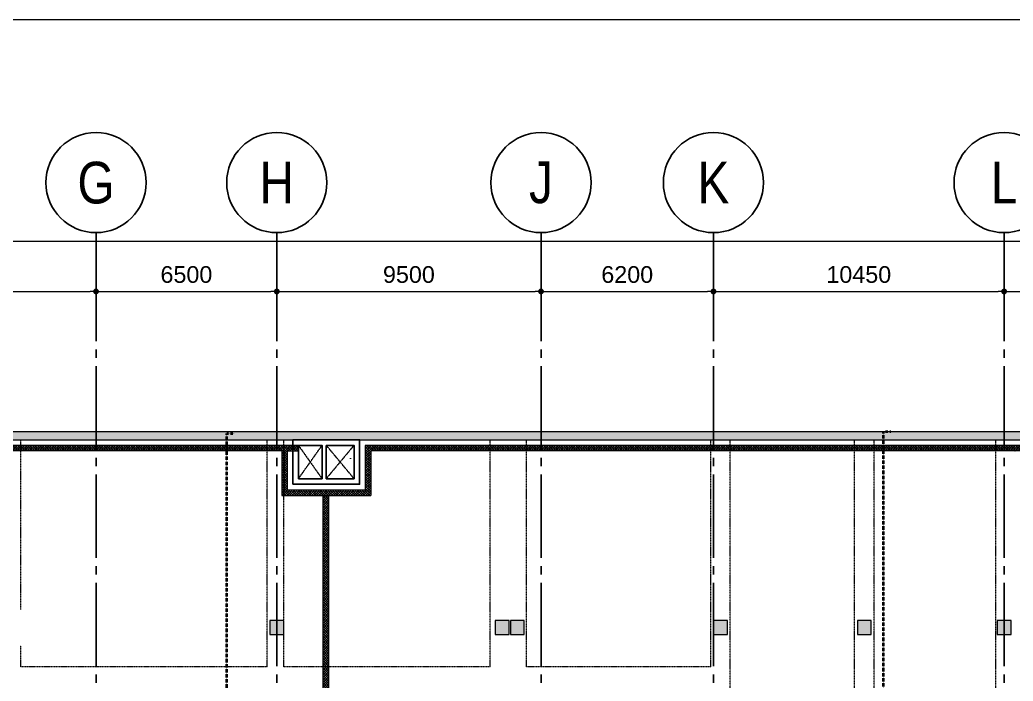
# Model space of a CAD drawing. Header units: millimetres. Extents: x -3819597 to -2591384, y 582389 to 820195.
# Drawn here: x -2714594 to -2678882, y 764400 to 788189 of the extents above; entities that cross this region are included whole.
import ezdxf
from ezdxf.enums import TextEntityAlignment as Align

# ---------------------------------------------------------------- set-up
doc = ezdxf.new("R2010")
doc.units = ezdxf.units.MM
doc.header["$MEASUREMENT"] = 0
for name, pattern in [('CENTER', [2, 1.25, -0.25, 0.25, -0.25]), ('CHG_XX_Cot_Ham 2$0$MB_Luoi truc$0$HTT Hidden 21', [3, 2, -1]), ('CHG_XX_Damsan_Ham 2$0$CHG_XX_Damsan_Ham 2$0$HIDDEN', [0.375, 0.25, -0.125]), ('CHG_XX_Luoi truc$0$MB_Luoi truc$0$Center101', [13, 10, -1, 1, -1]), ('HIDDEN', [0.375, 0.25, -0.125])]:
    doc.linetypes.add(name, pattern=pattern)
doc.layers.get('0').update_dxf_attribs({"lineweight": 9})
doc.layers.get('Defpoints').update_dxf_attribs({"color": 10, "lineweight": 0})
for name, color, linetype in [('02HN. TEXT B', 1, 'Continuous'), ('12HN. GRID', 1, 'CENTER'), ('CHG_XX_Damsan_Ham 2$0$CHG_XX_Damsan_Ham 2$0$MEP-00-GENERAL-35', 2, 'Continuous'), ('CHG_XX_Luoi truc$0$Grid', 34, 'Continuous'), ('CHG_XX_Luoi truc$0$Grid Line', 8, 'CHG_XX_Luoi truc$0$MB_Luoi truc$0$Center101'), ('dim', 51, 'Continuous')]:
    doc.layers.add(name, color=color, linetype=linetype)
for name, color, linetype, lineweight in [('CHG_XX_Cot_Ham 2$0$MB_Luoi truc$0$Dim 300', 1, 'Continuous', 5), ('CHG_XX_Cot_Ham 2$0$NS-Pier-H2', 150, 'Continuous', 13), ("CHG_XX_Damsan_Ham 2$0$CHG_XX_Damsan_Ham 2$0$'S_General_Hidden_1 Thin", 1, 'CHG_XX_Damsan_Ham 2$0$CHG_XX_Damsan_Ham 2$0$HIDDEN', 18), ('CHG_XX_Damsan_Ham 2$0$CHG_XX_Damsan_Ham 2$0$CHG_XX_Damsan_Ham 2$0$HATCH', 154, 'Continuous', 9), ('CHG_XX_Damsan_Ham 2$0$CHG_XX_Damsan_Ham 2$0$CHG_XX_Damsan_Ham 2$0$Start net bao', 3, 'Continuous', 18), ('CHG_XX_Damsan_Ham 2$0$CHG_XX_Damsan_Ham 2$0$DBAO', 3, 'Continuous', 13), ('CHG_XX_Damsan_Ham 2$0$CHG_XX_Damsan_Ham 2$0$DMo', 9, 'CHG_XX_Damsan_Ham 2$0$CHG_XX_Damsan_Ham 2$0$HIDDEN', 9), ('CHG_XX_Damsan_Ham 2$0$CHG_XX_Damsan_Ham 2$0$DTE-MEP-H-SLAB TEXT', 3, 'Continuous', 0), ('CHG_XX_Damsan_Ham 2$0$CHG_XX_Damsan_Ham 2$0$HATCH', 154, 'Continuous', 9), ('CHG_XX_Damsan_Ham 2$0$CHG_XX_Damsan_Ham 2$0$Start hatch', 8, 'Continuous', 25), ('CHG_XX_Damsan_Ham 2$0$CHG_XX_Damsan_Ham 2$0$Start net bao', 3, 'Continuous', 18), ('CHG_XX_Damsan_Ham 2$0$HATCH', 57, 'Continuous', 9), ('thep chay suot', 5, 'HIDDEN', 40)]:
    doc.layers.add(name, color=color, linetype=linetype, lineweight=lineweight)
for name, color, linetype, lineweight, plot in [('CHG_XX_Cot_Ham 2$0$NS-Column-H2', 90, 'Continuous', 13, False), ('CHG_XX_Cot_Ham 2$0$NS-Column-H2 @ 1', 90, 'Continuous', 13, False), ('CHG_XX_Cot_Ham 2$0$NS-Column-H2 @ 150', 90, 'Continuous', 13, False)]:
    doc.layers.add(name, color=color, linetype=linetype, lineweight=lineweight, plot=plot)
doc.styles.add('[HN042014]STYLE', font='arial.ttf', dxfattribs={"width": 0.8})
doc.styles.add('CHG_XX_Cot_Ham 2$0$MB_Luoi truc$0$Arial_C', font='arial.ttf')
doc.styles.add('CHG_XX_Luoi truc$0$MB_Luoi truc$0$Grid A-F$0$VNI-HelveCB', font='VHELVCB_0.TTF')
doc.dimstyles.new('CHG_XX_Cot_Ham 2$0$MB_Luoi truc$0$Dim 300 (A1-A2)', dxfattribs={"dimscale": 300, "dimtxt": 2, "dimasz": 0.7, "dimexe": 0, "dimexo": 1, "dimgap": 1, "dimtad": 1, "dimdec": 0, "dimzin": 12, "dimdsep": 46, "dimtxsty": 'CHG_XX_Cot_Ham 2$0$MB_Luoi truc$0$Arial_C', "dimblk": 'CHG_XX_Cot_Ham 2$0$MB_Luoi truc$0$_Dot', "dimcen": 1, "dimclrd": 256, "dimclre": 256, "dimclrt": 3, "dimadec": 0, "dimazin": 0, "dimtfac": 1, "dimtdec": 0, "dimtix": 1, "dimtmove": 2, "dimatfit": 3, "dimldrblk": 'CHG_XX_Cot_Ham 2$0$MB_Luoi truc$0$HTT Arrow 30', "dimfxl": 1, "dimtolj": 1, "dimtzin": 0, "dimarcsym": 0})
pattern_1 = [(45, (-2489668.38, 817754.12), (-88.3883476, 88.3883476), [])]

# ---------------------------------------------------------------- blocks, each defined once
blk = doc.blocks.new('CHG_XX_Cot_Ham 2$0$MB_Luoi truc$0$_Dot')
at = {"color": 0, "linetype": 'ByBlock', "lineweight": -2}
blk.add_line((-0.5, 0), (-1, 0), dxfattribs=at)
at = {"color": 0, "linetype": 'ByBlock', "const_width": 0.5}
blk.add_lwpolyline([(-0.25, 0, 1), (0.25, 0, 1)], format="xyb", close=True, dxfattribs=at)
blk = doc.blocks.new('*D991')
at = {"layer": 'CHG_XX_Cot_Ham 2$0$MB_Luoi truc$0$Dim 300', "lineweight": -2, "transparency": 16777216}
for p, q in [((44550, 166908), (44550, 168437)), ((44760, 168437), (54440, 168437)), ((54650, 166908), (54650, 168437))]:
    blk.add_line(p, q, dxfattribs=at)
at = {"layer": 'Defpoints', "color": 0, "transparency": 16777216}
for p in [(54650, 168437), (44550, 166608), (54650, 166608)]:
    blk.add_point(p, dxfattribs=at)
at = {"layer": 'CHG_XX_Cot_Ham 2$0$MB_Luoi truc$0$Dim 300', "lineweight": -2, "transparency": 16777216, "xscale": 210, "yscale": 210, "zscale": 210, "rotation": 180}
blk.add_blockref('CHG_XX_Cot_Ham 2$0$MB_Luoi truc$0$_Dot', (44550, 168437), dxfattribs=at)
at = {"layer": 'CHG_XX_Cot_Ham 2$0$MB_Luoi truc$0$Dim 300', "lineweight": -2, "transparency": 16777216, "xscale": 210, "yscale": 210, "zscale": 210}
blk.add_blockref('CHG_XX_Cot_Ham 2$0$MB_Luoi truc$0$_Dot', (54650, 168437), dxfattribs=at)
at = {"layer": 'CHG_XX_Cot_Ham 2$0$MB_Luoi truc$0$Dim 300', "color": 3, "transparency": 16777216, "insert": (49600, 169043), "char_height": 600, "attachment_point": 5, "style": 'CHG_XX_Cot_Ham 2$0$MB_Luoi truc$0$Arial_C'}
blk.add_mtext('\\A1;10100', dxfattribs=at)
blk = doc.blocks.new('CHG_XX_Cot_Ham 2$0$MB_Luoi truc$0$HTT Arrow 30')
blk.add_hatch(color=256).paths.add_polyline_path([(-2.5, 0.375), (-2.5, -0.375), (0, 0)])
at = {"color": 0, "linetype": 'ByBlock', "lineweight": -2}
for p, q in [((0, 0), (-2.5, 0.375)), ((-2.5, -0.375), (-2.5, 0.375)), ((0, 0), (-2.5, -0.375))]:
    blk.add_line(p, q, dxfattribs=at)
blk = doc.blocks.new('*D992')
at = {"layer": 'CHG_XX_Cot_Ham 2$0$MB_Luoi truc$0$Dim 300', "lineweight": -2, "transparency": 16777216}
for p, q in [((54650, 166908), (54650, 168437)), ((54860, 168437), (60940, 168437)), ((61150, 166908), (61150, 168437))]:
    blk.add_line(p, q, dxfattribs=at)
at = {"layer": 'Defpoints', "color": 0, "transparency": 16777216}
for p in [(61150, 168437), (54650, 166608), (61150, 166608)]:
    blk.add_point(p, dxfattribs=at)
at = {"layer": 'CHG_XX_Cot_Ham 2$0$MB_Luoi truc$0$Dim 300', "lineweight": -2, "transparency": 16777216, "xscale": 210, "yscale": 210, "zscale": 210, "rotation": 180}
blk.add_blockref('CHG_XX_Cot_Ham 2$0$MB_Luoi truc$0$_Dot', (54650, 168437), dxfattribs=at)
at = {"layer": 'CHG_XX_Cot_Ham 2$0$MB_Luoi truc$0$Dim 300', "lineweight": -2, "transparency": 16777216, "xscale": 210, "yscale": 210, "zscale": 210}
blk.add_blockref('CHG_XX_Cot_Ham 2$0$MB_Luoi truc$0$_Dot', (61150, 168437), dxfattribs=at)
at = {"layer": 'CHG_XX_Cot_Ham 2$0$MB_Luoi truc$0$Dim 300', "color": 3, "transparency": 16777216, "insert": (57900, 169043), "char_height": 600, "attachment_point": 5, "style": 'CHG_XX_Cot_Ham 2$0$MB_Luoi truc$0$Arial_C'}
blk.add_mtext('\\A1;6500', dxfattribs=at)
blk = doc.blocks.new('*D993')
at = {"layer": 'CHG_XX_Cot_Ham 2$0$MB_Luoi truc$0$Dim 300', "lineweight": -2, "transparency": 16777216}
for p, q in [((61150, 166908), (61150, 168437)), ((61360, 168437), (70440, 168437)), ((70650, 166908), (70650, 168437))]:
    blk.add_line(p, q, dxfattribs=at)
at = {"layer": 'Defpoints', "color": 0, "transparency": 16777216}
for p in [(70650, 168437), (61150, 166608), (70650, 166608)]:
    blk.add_point(p, dxfattribs=at)
at = {"layer": 'CHG_XX_Cot_Ham 2$0$MB_Luoi truc$0$Dim 300', "lineweight": -2, "transparency": 16777216, "xscale": 210, "yscale": 210, "zscale": 210, "rotation": 180}
blk.add_blockref('CHG_XX_Cot_Ham 2$0$MB_Luoi truc$0$_Dot', (61150, 168437), dxfattribs=at)
at = {"layer": 'CHG_XX_Cot_Ham 2$0$MB_Luoi truc$0$Dim 300', "lineweight": -2, "transparency": 16777216, "xscale": 210, "yscale": 210, "zscale": 210}
blk.add_blockref('CHG_XX_Cot_Ham 2$0$MB_Luoi truc$0$_Dot', (70650, 168437), dxfattribs=at)
at = {"layer": 'CHG_XX_Cot_Ham 2$0$MB_Luoi truc$0$Dim 300', "color": 3, "transparency": 16777216, "insert": (65900, 169043), "char_height": 600, "attachment_point": 5, "style": 'CHG_XX_Cot_Ham 2$0$MB_Luoi truc$0$Arial_C'}
blk.add_mtext('\\A1;9500', dxfattribs=at)
blk = doc.blocks.new('*D994')
at = {"layer": 'CHG_XX_Cot_Ham 2$0$MB_Luoi truc$0$Dim 300', "lineweight": -2, "transparency": 16777216}
for p, q in [((70650, 166908), (70650, 168437)), ((70860, 168437), (76640, 168437)), ((76850, 166908), (76850, 168437))]:
    blk.add_line(p, q, dxfattribs=at)
at = {"layer": 'Defpoints', "color": 0, "transparency": 16777216}
for p in [(76850, 168437), (70650, 166608), (76850, 166608)]:
    blk.add_point(p, dxfattribs=at)
at = {"layer": 'CHG_XX_Cot_Ham 2$0$MB_Luoi truc$0$Dim 300', "lineweight": -2, "transparency": 16777216, "xscale": 210, "yscale": 210, "zscale": 210, "rotation": 180}
blk.add_blockref('CHG_XX_Cot_Ham 2$0$MB_Luoi truc$0$_Dot', (70650, 168437), dxfattribs=at)
at = {"layer": 'CHG_XX_Cot_Ham 2$0$MB_Luoi truc$0$Dim 300', "lineweight": -2, "transparency": 16777216, "xscale": 210, "yscale": 210, "zscale": 210}
blk.add_blockref('CHG_XX_Cot_Ham 2$0$MB_Luoi truc$0$_Dot', (76850, 168437), dxfattribs=at)
at = {"layer": 'CHG_XX_Cot_Ham 2$0$MB_Luoi truc$0$Dim 300', "color": 3, "transparency": 16777216, "insert": (73750, 169043), "char_height": 600, "attachment_point": 5, "style": 'CHG_XX_Cot_Ham 2$0$MB_Luoi truc$0$Arial_C'}
blk.add_mtext('\\A1;6200', dxfattribs=at)
blk = doc.blocks.new('*D995')
at = {"layer": 'CHG_XX_Cot_Ham 2$0$MB_Luoi truc$0$Dim 300', "lineweight": -2, "transparency": 16777216}
for p, q in [((76850, 166908), (76850, 168437)), ((77060, 168437), (87090, 168437)), ((87300, 166908), (87300, 168437))]:
    blk.add_line(p, q, dxfattribs=at)
at = {"layer": 'Defpoints', "color": 0, "transparency": 16777216}
for p in [(87300, 168437), (76850, 166608), (87300, 166608)]:
    blk.add_point(p, dxfattribs=at)
at = {"layer": 'CHG_XX_Cot_Ham 2$0$MB_Luoi truc$0$Dim 300', "lineweight": -2, "transparency": 16777216, "xscale": 210, "yscale": 210, "zscale": 210, "rotation": 180}
blk.add_blockref('CHG_XX_Cot_Ham 2$0$MB_Luoi truc$0$_Dot', (76850, 168437), dxfattribs=at)
at = {"layer": 'CHG_XX_Cot_Ham 2$0$MB_Luoi truc$0$Dim 300', "lineweight": -2, "transparency": 16777216, "xscale": 210, "yscale": 210, "zscale": 210}
blk.add_blockref('CHG_XX_Cot_Ham 2$0$MB_Luoi truc$0$_Dot', (87300, 168437), dxfattribs=at)
at = {"layer": 'CHG_XX_Cot_Ham 2$0$MB_Luoi truc$0$Dim 300', "color": 3, "transparency": 16777216, "insert": (82075, 169043), "char_height": 600, "attachment_point": 5, "style": 'CHG_XX_Cot_Ham 2$0$MB_Luoi truc$0$Arial_C'}
blk.add_mtext('\\A1;10450', dxfattribs=at)
blk = doc.blocks.new('*D996')
at = {"layer": 'CHG_XX_Cot_Ham 2$0$MB_Luoi truc$0$Dim 300', "lineweight": -2, "transparency": 16777216}
for p, q in [((87300, 166908), (87300, 168437)), ((87510, 168437), (99340, 168437)), ((99550, 166908), (99550, 168437))]:
    blk.add_line(p, q, dxfattribs=at)
at = {"layer": 'Defpoints', "color": 0, "transparency": 16777216}
for p in [(99550, 168437), (87300, 166608), (99550, 166608)]:
    blk.add_point(p, dxfattribs=at)
at = {"layer": 'CHG_XX_Cot_Ham 2$0$MB_Luoi truc$0$Dim 300', "lineweight": -2, "transparency": 16777216, "xscale": 210, "yscale": 210, "zscale": 210, "rotation": 180}
blk.add_blockref('CHG_XX_Cot_Ham 2$0$MB_Luoi truc$0$_Dot', (87300, 168437), dxfattribs=at)
at = {"layer": 'CHG_XX_Cot_Ham 2$0$MB_Luoi truc$0$Dim 300', "lineweight": -2, "transparency": 16777216, "xscale": 210, "yscale": 210, "zscale": 210}
blk.add_blockref('CHG_XX_Cot_Ham 2$0$MB_Luoi truc$0$_Dot', (99550, 168437), dxfattribs=at)
at = {"layer": 'CHG_XX_Cot_Ham 2$0$MB_Luoi truc$0$Dim 300', "color": 3, "transparency": 16777216, "insert": (93425, 169043), "char_height": 600, "attachment_point": 5, "style": 'CHG_XX_Cot_Ham 2$0$MB_Luoi truc$0$Arial_C'}
blk.add_mtext('\\A1;12250', dxfattribs=at)
blk = doc.blocks.new('*D998')
at = {"layer": 'CHG_XX_Cot_Ham 2$0$MB_Luoi truc$0$Dim 300', "lineweight": -2, "transparency": 16777216}
for p, q in [((-10900, 166908), (-10900, 170237)), ((105840, 170237), (-10690, 170237)), ((106050, 166908), (106050, 170237))]:
    blk.add_line(p, q, dxfattribs=at)
at = {"layer": 'Defpoints', "color": 0, "transparency": 16777216}
for p in [(-10900, 170237), (-10900, 166608), (106050, 166608)]:
    blk.add_point(p, dxfattribs=at)
at = {"layer": 'CHG_XX_Cot_Ham 2$0$MB_Luoi truc$0$Dim 300', "lineweight": -2, "transparency": 16777216, "xscale": 210, "yscale": 210, "zscale": 210, "rotation": 180}
blk.add_blockref('CHG_XX_Cot_Ham 2$0$MB_Luoi truc$0$_Dot', (-10900, 170237), dxfattribs=at)
at = {"layer": 'CHG_XX_Cot_Ham 2$0$MB_Luoi truc$0$Dim 300', "lineweight": -2, "transparency": 16777216, "xscale": 210, "yscale": 210, "zscale": 210}
blk.add_blockref('CHG_XX_Cot_Ham 2$0$MB_Luoi truc$0$_Dot', (106050, 170237), dxfattribs=at)
at = {"layer": 'CHG_XX_Cot_Ham 2$0$MB_Luoi truc$0$Dim 300', "color": 3, "transparency": 16777216, "insert": (47575, 170843), "char_height": 600, "attachment_point": 5, "style": 'CHG_XX_Cot_Ham 2$0$MB_Luoi truc$0$Arial_C'}
blk.add_mtext('\\A1;116950', dxfattribs=at)
blk = doc.blocks.new('*U1037')
at = {"layer": 'CHG_XX_Cot_Ham 2$0$NS-Column-H2 @ 1'}
h = blk.add_hatch(color=256, dxfattribs=at)
h.dxf.hatch_style = 1
h.paths.add_polyline_path([(-250, -250), (-250, 250), (250, 250), (250, -250)])
at = {"layer": 'CHG_XX_Cot_Ham 2$0$NS-Column-H2 @ 150'}
h = blk.add_hatch(color=256, dxfattribs=at)
h.dxf.hatch_style = 1
h.paths.add_polyline_path([(-250, -250), (-250, 250), (250, 250), (250, -250)])
blk = doc.blocks.new('CHG_XX_Cot_Ham 2$0$500x500')
at = {"layer": 'CHG_XX_Cot_Ham 2$0$NS-Column-H2'}
blk.add_lwpolyline([(250, -250), (250, 250), (-250, 250), (-250, -250)], close=True, dxfattribs=at)
blk.add_blockref('*U1037', (0, 0), dxfattribs=at)
blk = doc.blocks.new('*U1029')
at = {"layer": 'CHG_XX_Luoi truc$0$Grid', "lineweight": -2}
blk.add_line((0, 611), (0, 608), dxfattribs=at)
blk.add_circle((0, 617), 6, dxfattribs=at)
at = {"layer": 'CHG_XX_Luoi truc$0$Grid Line'}
blk.add_line((0, 0), (0, 608), dxfattribs=at)
at = {"layer": 'CHG_XX_Luoi truc$0$Grid', "lineweight": -2, "style": 'CHG_XX_Luoi truc$0$MB_Luoi truc$0$Grid A-F$0$VNI-HelveCB'}
for tag, p in [('GRIDSUB', (0, 617)), ('GRID', (0, -9))]:
    blk.add_attdef(tag, text='', height=5, dxfattribs=at).set_placement(p, align=Align.MIDDLE)
blk = doc.blocks.new('*U1034')
at = {"layer": 'CHG_XX_Luoi truc$0$Grid', "lineweight": -2}
blk.add_line((0, 611), (0, 608), dxfattribs=at)
blk.add_circle((0, 617), 6, dxfattribs=at)
at = {"layer": 'CHG_XX_Luoi truc$0$Grid Line'}
blk.add_line((0, 0), (0, 608), dxfattribs=at)
at = {"layer": 'CHG_XX_Luoi truc$0$Grid', "lineweight": -2, "style": 'CHG_XX_Luoi truc$0$MB_Luoi truc$0$Grid A-F$0$VNI-HelveCB'}
for tag, p in [('GRIDSUB', (0, 617)), ('GRID', (0, -9))]:
    blk.add_attdef(tag, text='', height=5, dxfattribs=at).set_placement(p, align=Align.MIDDLE)
blk = doc.blocks.new('CHG_XX_Luoi truc')
at = {"layer": 'CHG_XX_Luoi truc$0$Grid'}
ref = blk.add_blockref('*U1029', (54650, -12747), dxfattribs=dict(at, xscale=300, yscale=300, zscale=300))
ref.add_attrib('GRIDSUB', 'G', dxfattribs={"lineweight": -2, "height": 1500, "style": 'CHG_XX_Luoi truc$0$MB_Luoi truc$0$Grid A-F$0$VNI-HelveCB'}).set_placement((54650, 172353), align=Align.MIDDLE)
ref = blk.add_blockref('*U1034', (61150, -12747), dxfattribs=dict(at, xscale=300, yscale=300, zscale=300))
ref.add_attrib('GRIDSUB', 'H', dxfattribs={"lineweight": -2, "height": 1500, "style": 'CHG_XX_Luoi truc$0$MB_Luoi truc$0$Grid A-F$0$VNI-HelveCB'}).set_placement((61150, 172353), align=Align.MIDDLE)
ref = blk.add_blockref('*U1029', (70650, -12747), dxfattribs=dict(at, xscale=300, yscale=300, zscale=300))
ref.add_attrib('GRIDSUB', 'J', dxfattribs={"lineweight": -2, "height": 1500, "style": 'CHG_XX_Luoi truc$0$MB_Luoi truc$0$Grid A-F$0$VNI-HelveCB'}).set_placement((70650, 172353), align=Align.MIDDLE)
ref = blk.add_blockref('*U1029', (76850, -12747), dxfattribs=dict(at, xscale=300, yscale=300, zscale=300))
ref.add_attrib('GRIDSUB', 'K', dxfattribs={"lineweight": -2, "height": 1500, "style": 'CHG_XX_Luoi truc$0$MB_Luoi truc$0$Grid A-F$0$VNI-HelveCB'}).set_placement((76850, 172353), align=Align.MIDDLE)
ref = blk.add_blockref('*U1029', (87300, -12747), dxfattribs=dict(at, xscale=300, yscale=300, zscale=300))
ref.add_attrib('GRIDSUB', 'L', dxfattribs={"lineweight": -2, "height": 1500, "style": 'CHG_XX_Luoi truc$0$MB_Luoi truc$0$Grid A-F$0$VNI-HelveCB'}).set_placement((87300, 172353), align=Align.MIDDLE)
blk = doc.blocks.new('CHG_XX_Damsan_Ham 2$0$CHG_XX_Damsan_Ham 2$0$sdfsgdh')
at = {"layer": 'CHG_XX_Damsan_Ham 2$0$CHG_XX_Damsan_Ham 2$0$Start hatch', "ltscale": 0.5}
h = blk.add_hatch(dxfattribs=at)
h.set_pattern_fill('ANSI37', color=256, scale=500)
h.set_pattern_definition([(45, (273994.73, -7150), (-44.194174, 44.194174), []), (135, (273994.73, -7150), (-44.194174, -44.194174), [])])
h.paths.add_polyline_path([(102202, 2000), (75028, 2000), (75028, 400), (72228, 400), (72228, 1800), (72628, 1800), (72628, 2000), (45037, 2000), (45037, 400), (42237, 400), (42237, 1800), (42637, 1800), (42637, 2000), (42037, 2000), (42037, 1800), (42037, 200), (45237, 200), (45237, 1800), (72028, 1800), (72028, 200), (75228, 200), (75228, 1800), (102002, 1800), (102202, 1800)])
h = blk.add_hatch(dxfattribs=at)
h.set_pattern_fill('ANSI37', color=256, scale=500)
h.set_pattern_definition([(45, (170555.19, -8650), (-44.194174, 44.194174), []), (135, (170555.19, -8650), (-44.194174, -44.194174), [])])
h.paths.add_polyline_path([(73704, 200), (73504, 200), (73504, -38921), (73704, -38921)])
at = {"layer": 'CHG_XX_Damsan_Ham 2$0$CHG_XX_Damsan_Ham 2$0$DTE-MEP-H-SLAB TEXT', "color": 2, "ltscale": 0.5}
for p, q in [((72628, 2000), (45037, 2000)), ((72028, 1800), (45237, 1800)), ((72028, 1800), (72028, 200)), ((72228, 1800), (72628, 1800)), ((72228, 1800), (72228, 400)), ((72628, 1800), (72628, 2000)), ((72228, 400), (75028, 400)), ((72028, 200), (75228, 200)), ((73504, 200), (73504, -76505)), ((73704, 200), (73704, -76505))]:
    blk.add_line(p, q, dxfattribs=at)
at = {"layer": 'CHG_XX_Damsan_Ham 2$0$CHG_XX_Damsan_Ham 2$0$DTE-MEP-H-SLAB TEXT', "color": 2, "ltscale": 0.5, "flags": 128}
for points in [[(102202, -403), (102202, 2000), (75028, 2000), (75028, 400)], [(102002, -603), (102002, 1800), (75228, 1800), (75228, 200)]]:
    blk.add_lwpolyline(points, dxfattribs=at)
at = {"layer": 'CHG_XX_Damsan_Ham 2$0$CHG_XX_Damsan_Ham 2$0$MEP-00-GENERAL-35'}
blk.add_line((74501, 1521), (74502, 1546), dxfattribs=at)
for points in [[(72428, 600), (74828, 600), (74828, 2200), (72428, 2200)], [(72628, 800), (73478, 800), (73478, 2000), (72628, 2000)], [(73628, 2000), (74628, 2000), (74628, 800), (73628, 800)]]:
    blk.add_lwpolyline(points, close=True, dxfattribs=at)
blk = doc.blocks.new('*U897')
at = {"layer": '12HN. GRID', "linetype": 'Continuous'}
h = blk.add_hatch(color=256, dxfattribs=at)
h.dxf.hatch_style = 1
h.paths.add_polyline_path([(-44, 2292), (44, 2292), (0, 2468)])
h = blk.add_hatch(color=256, dxfattribs=at)
h.dxf.hatch_style = 1
h.paths.add_polyline_path([(0, -5765), (44, -5589), (-44, -5589)])
for p, q in [((-75, 2468), (75, 2468)), ((-44, 2292), (0, 2468)), ((0, 2468), (0, -5765)), ((0, 2468), (44, 2292)), ((-44, 2292), (44, 2292)), ((-44, -5589), (44, -5589)), ((-44, -5589), (0, -5765)), ((0, -5765), (44, -5589)), ((-75, -5765), (75, -5765))]:
    blk.add_line(p, q, dxfattribs=at)
at = {"layer": '12HN. GRID', "linetype": 'Continuous', "const_width": 64, "flags": 128}
blk.add_lwpolyline([(-32, 0, 1), (32, 0, 1)], format="xyb", close=True, dxfattribs=at)
at = {"layer": 'thep chay suot', "linetype": 'HIDDEN', "ltscale": 10}
blk.add_line((-2328, 0), (8522, 0), dxfattribs=at)
at = {"layer": 'thep chay suot', "linetype": 'ByBlock', "ltscale": 0.001}
for p, q in [((-2328, 0), (-2328, 0)), ((8522, 0), (8522, -87))]:
    blk.add_line(p, q, dxfattribs=at)
at = {"layer": '02HN. TEXT B', "linetype": 'ByBlock', "style": '[HN042014]STYLE', "width": 0.8, "flags": 8}
blk.add_attdef('1', text='', height=160, dxfattribs=at).set_placement((94, 185), align=Align.MIDDLE_LEFT)
blk.add_attdef('0', text='', height=160, dxfattribs=at).set_placement((-351, 11), align=Align.MIDDLE_CENTER)
at = {"layer": 'Defpoints', "color": 9, "linetype": 'ByBlock', "style": '[HN042014]STYLE', "width": 0.8, "flags": 9}
for tag, p in [('2', (-13477, 2775)), ('3', (-13477, 2370)), ('4', (-13477, 1966)), ('5', (-13477, 1575))]:
    blk.add_attdef(tag, text='', height=250, dxfattribs=at).set_placement(p, align=Align.MIDDLE_CENTER)
blk = doc.blocks.new('*U898')
at = {"layer": '12HN. GRID', "linetype": 'Continuous'}
h = blk.add_hatch(color=256, dxfattribs=at)
h.dxf.hatch_style = 1
h.paths.add_polyline_path([(-44, 1661), (44, 1661), (0, 1837)])
h = blk.add_hatch(color=256, dxfattribs=at)
h.dxf.hatch_style = 1
h.paths.add_polyline_path([(0, -1346), (44, -1170), (-44, -1170)])
for p, q in [((-75, 1837), (75, 1837)), ((-44, 1661), (0, 1837)), ((0, 1837), (0, -1346)), ((0, 1837), (44, 1661)), ((-44, 1661), (44, 1661)), ((-44, -1170), (44, -1170)), ((-44, -1170), (0, -1346)), ((0, -1346), (44, -1170)), ((-75, -1346), (75, -1346))]:
    blk.add_line(p, q, dxfattribs=at)
at = {"layer": '12HN. GRID', "linetype": 'Continuous', "const_width": 64, "flags": 128}
blk.add_lwpolyline([(-32, 0, 1), (32, 0, 1)], format="xyb", close=True, dxfattribs=at)
at = {"layer": 'thep chay suot', "linetype": 'HIDDEN', "ltscale": 10}
blk.add_line((-4286, 0), (6229, 0), dxfattribs=at)
at = {"layer": 'thep chay suot', "linetype": 'ByBlock', "ltscale": 0.001}
for p, q in [((-4286, 0), (-4286, 0)), ((6229, 0), (6229, -87))]:
    blk.add_line(p, q, dxfattribs=at)
at = {"layer": '02HN. TEXT B', "linetype": 'ByBlock', "style": '[HN042014]STYLE', "width": 0.8, "flags": 8}
blk.add_attdef('1', text='', height=160, dxfattribs=at).set_placement((94, 185), align=Align.MIDDLE_LEFT)
blk.add_attdef('0', text='', height=160, dxfattribs=at).set_placement((-351, 11), align=Align.MIDDLE_CENTER)
at = {"layer": 'Defpoints', "color": 9, "linetype": 'ByBlock', "style": '[HN042014]STYLE', "width": 0.8, "flags": 9}
for tag, p in [('2', (-13477, 2775)), ('3', (-13477, 2370)), ('4', (-13477, 1966)), ('5', (-13477, 1575))]:
    blk.add_attdef(tag, text='', height=250, dxfattribs=at).set_placement(p, align=Align.MIDDLE_CENTER)
blk = doc.blocks.new('CHG_XX_Cot_Ham 2')
at = {"layer": 'CHG_XX_Cot_Ham 2$0$NS-Pier-H2'}
h = blk.add_hatch(color=256, dxfattribs=at)
h.dxf.hatch_style = 1
h.paths.add_polyline_path([(99639.2, 163400), (-10900, 163400), (-10900, 85450), (-300, 85450), (-300, 84050), (32350, 84050), (32350, -9000), (103575.5, -9000), (106050, -6022), (106050, 158254.3)])
h.paths.add_polyline_path([(99533.7, 163100), (105750, 158110.4), (105750, 90450), (105650, 90450), (105750, 90450), (105750, 13850), (105750, 13722.3), (105750, -5913.6), (103434.7, -8700), (93599.8, -8700), (93299.8, -8700), (32650, -8700), (32650, 84350), (0, 84350), (0, 85750), (-10600, 85750), (-10600, 163100), (93600, 163100)], flags=16)
for p, q in [((-10900, 163400), (99639.2, 163400)), ((-10600, 163100), (99533.7, 163100))]:
    blk.add_line(p, q, dxfattribs=at)
at = {"layer": 'CHG_XX_Cot_Ham 2$0$NS-Pier-H2', "linetype": 'CHG_XX_Cot_Ham 2$0$MB_Luoi truc$0$HTT Hidden 21'}
blk.add_lwpolyline([(99639.2, 163400), (106050, 158254.3), (106050, -6022), (103575.5, -9000), (32350, -9000), (32350, 84050), (-300, 84050), (-300, 85450), (-10900, 85450), (-10900, 163400)], close=True, dxfattribs=at)
at = {"layer": 'CHG_XX_Cot_Ham 2$0$NS-Column-H2'}
for p in [(61150, 156350), (69250, 156350), (69800, 156350), (77100, 156350), (82275, 156350), (87300, 156350)]:
    blk.add_blockref('CHG_XX_Cot_Ham 2$0$500x500', p, dxfattribs=at)
at = {"layer": 'CHG_XX_Cot_Ham 2$0$NS-Pier-H2'}
blk.add_blockref('CHG_XX_Luoi truc', (0, 0), dxfattribs=at)
at = {"layer": 'CHG_XX_Cot_Ham 2$0$MB_Luoi truc$0$Dim 300'}
for base, p1, p2, picture, middle in [((-10900, 170237), (106050, 166608.3), (-10900, 166608.3), '*D998', (47575, 170843.4)), ((54650, 168437), (44550, 166608.3), (54650, 166608.3), '*D991', (49600, 169043.4)), ((61150, 168437), (54650, 166608.3), (61150, 166608.3), '*D992', (57900, 169043.4)), ((70650, 168437), (61150, 166608.3), (70650, 166608.3), '*D993', (65900, 169043.4)), ((76850, 168437), (70650, 166608.3), (76850, 166608.3), '*D994', (73750, 169043.4)), ((87300, 168437), (76850, 166608.3), (87300, 166608.3), '*D995', (82075, 169043.4)), ((99550, 168437), (87300, 166608.3), (99550, 166608.3), '*D996', (93425, 169043.4))]:
    dim = blk.add_linear_dim(base=base, p1=p1, p2=p2, dimstyle='CHG_XX_Cot_Ham 2$0$MB_Luoi truc$0$Dim 300 (A1-A2)', dxfattribs=at)
    dim.commit()
    dim.dimension.update_dxf_attribs({"geometry": picture, "text_midpoint": middle})
blk = doc.blocks.new('CHG_XX_Damsan_Ham 2', base_point=(3089256, -609981))
at = {"layer": 'CHG_XX_Damsan_Ham 2$0$CHG_XX_Damsan_Ham 2$0$CHG_XX_Damsan_Ham 2$0$HATCH'}
h = blk.add_hatch(dxfattribs=at)
h.set_pattern_fill('ANSI31', color=256, scale=1000)
h.set_pattern_definition(pattern_1)
h.paths.add_polyline_path([(87700, 162897), (87300, 162897), (87300, 162698), (87700, 162698)])
h.paths.add_polyline_path([(87300, 162897), (87000, 162897), (87000, 162698), (87300, 162698)])
at = {"layer": 'CHG_XX_Damsan_Ham 2$0$CHG_XX_Damsan_Ham 2$0$HATCH'}
h = blk.add_hatch(dxfattribs=at)
h.set_pattern_fill('ANSI31', color=256, scale=1000)
h.set_pattern_definition(pattern_1)
h.paths.add_polyline_path([(87700, 162897), (87300, 162897), (87300, 162698), (87700, 162698)])
h.paths.add_polyline_path([(87300, 162897), (87000, 162897), (87000, 162698), (87300, 162698)])
at = {"layer": "CHG_XX_Damsan_Ham 2$0$CHG_XX_Damsan_Ham 2$0$'S_General_Hidden_1 Thin", "ltscale": 10}
for p, q in [((51950, 157000), (51950, 163100)), ((60800, 154938), (60800, 163100)), ((61400, 156600), (61400, 163100)), ((68825, 154938), (68825, 163100)), ((70125, 154938), (70125, 163100)), ((76750, 154938), (76750, 163100)), ((77450, 153300), (77450, 163100)), ((81925, 153300), (81925, 163100)), ((82625, 153300), (82625, 163100)), ((87000, 153300), (87000, 163100)), ((61400, 154938), (61400, 156100)), ((51950, 154938), (51950, 155700)), ((60800, 154938), (51950, 154938)), ((68825, 154938), (61400, 154938)), ((76750, 154938), (70125, 154938))]:
    blk.add_line(p, q, dxfattribs=at)
at = {"layer": 'CHG_XX_Damsan_Ham 2$0$CHG_XX_Damsan_Ham 2$0$CHG_XX_Damsan_Ham 2$0$Start net bao'}
for points in [[(-10900, 163400), (99639, 163400), (106050, 158250), (106050, -6022), (103576, -9000), (32350, -9000), (32350, 84050), (-300, 84050)], [(-10600, 85750), (-10600, 163100), (99534, 163100), (105750, 158106), (105750, 128050)]]:
    blk.add_lwpolyline(points, dxfattribs=at)
at = {"layer": 'CHG_XX_Damsan_Ham 2$0$CHG_XX_Damsan_Ham 2$0$DMo'}
for p, q in [((61928, 161700), (62778, 162900)), ((61928, 162900), (62778, 161700)), ((62928, 161700), (63928, 162900)), ((62928, 162900), (63928, 161700))]:
    blk.add_line(p, q, dxfattribs=at)
at = {"layer": 'CHG_XX_Damsan_Ham 2$0$CHG_XX_Damsan_Ham 2$0$Start net bao'}
for points in [[(-10900, 163400), (99639, 163400), (106050, 158250), (106050, -6022), (103576, -9000), (32350, -9000), (32350, 84050), (-300, 84050)], [(-10600, 85750), (-10600, 163100), (99534, 163100), (105750, 158106), (105750, 128050)]]:
    blk.add_lwpolyline(points, dxfattribs=at)
at = {"layer": 'CHG_XX_Damsan_Ham 2$0$CHG_XX_Damsan_Ham 2$0$DBAO'}
blk.add_blockref('CHG_XX_Cot_Ham 2', (0, 0), dxfattribs=at)
at = {"layer": 'CHG_XX_Damsan_Ham 2$0$CHG_XX_Damsan_Ham 2$0$DTE-MEP-H-SLAB TEXT'}
blk.add_blockref('CHG_XX_Damsan_Ham 2$0$CHG_XX_Damsan_Ham 2$0$sdfsgdh', (-10700, 160900), dxfattribs=at)
at = {"layer": 'CHG_XX_Damsan_Ham 2$0$HATCH'}
blk.add_blockref('CHG_XX_Cot_Ham 2', (0, 0), dxfattribs=at)

msp = doc.modelspace()

# ---------------------------------------------------------------- linework, layer by layer
at = {"layer": 'Defpoints', "color": 4, "ltscale": 1500}
msp.add_lwpolyline([(-2591383.9, 788188.7), (-2837608.9, 788188.7), (-2837608.9, 582388.7), (-2591383.9, 582388.7)], close=True, dxfattribs=at)

# ---------------------------------------------------------------- block references
at = {"layer": 'dim'}
msp.add_blockref('CHG_XX_Damsan_Ham 2', (322749.3, 0), dxfattribs=at)
at = {"layer": 'thep chay suot'}
ref = msp.add_blockref('*U897', (-2707153, 747738), dxfattribs=dict(at, xscale=3, yscale=3, zscale=3, rotation=90))
ref.add_attrib('1', '%%c18a200', dxfattribs={"layer": '02HN. TEXT B', "linetype": 'ByBlock', "height": 480, "rotation": 90, "style": '[HN042014]STYLE', "width": 0.8}).set_placement((-2707708.8, 748021.5), align=Align.MIDDLE_LEFT)
ref = msp.add_blockref('*U898', (-2683545.6, 754694.5), dxfattribs=dict(at, xscale=3, yscale=3, zscale=3, rotation=90))
ref.add_attrib('1', '%%c18a200', dxfattribs={"layer": '02HN. TEXT B', "linetype": 'ByBlock', "height": 480, "rotation": 90, "style": '[HN042014]STYLE', "width": 0.8}).set_placement((-2684101.5, 754977.9), align=Align.MIDDLE_LEFT)

doc.saveas('drawing.dxf')
